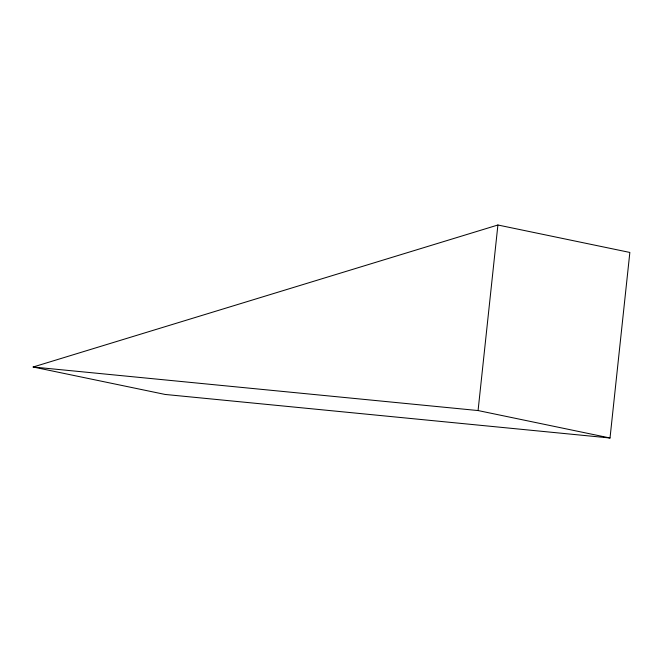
<?xml version="1.0" encoding="UTF-8"?>
<svg xmlns="http://www.w3.org/2000/svg" width="663" height="663" viewBox="0 0 663 663"><rect width="100%" height="100%" fill="white"/><g stroke="black" fill="none" stroke-linecap="round" stroke-linejoin="round"><path stroke-width="0.99" d="M610.018 437.994L478.073 410.554L497.905 225.006L629.85 252.446L610.018 437.994L165.095 394.444L33.15 367.004L497.905 225.006M33.15 367.004L478.073 410.554"/></g></svg>
